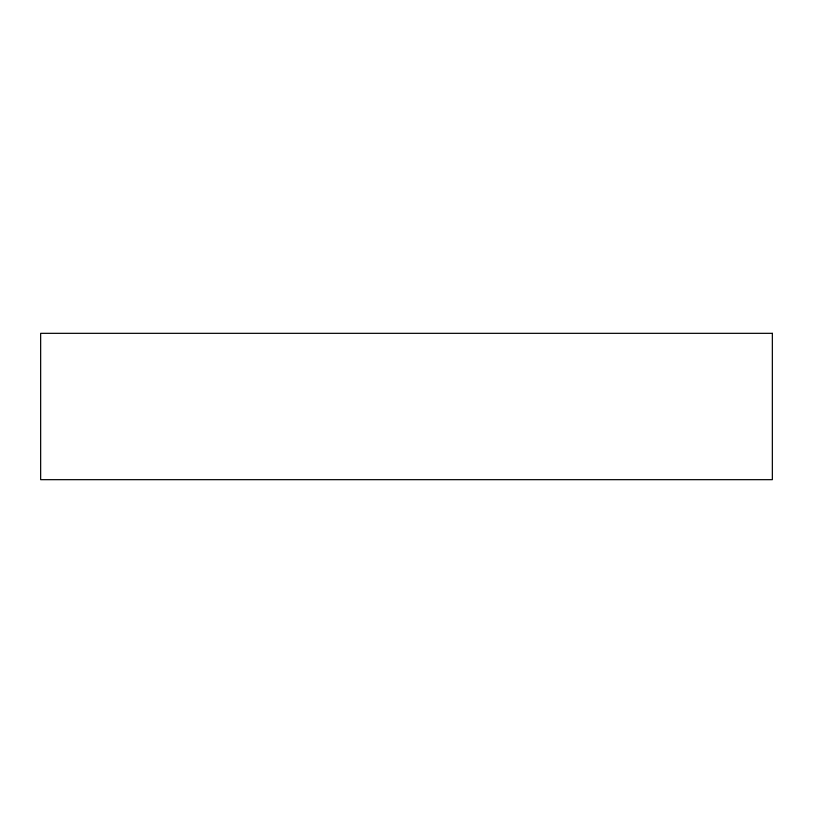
<?xml version="1.0" encoding="UTF-8"?>
<svg xmlns="http://www.w3.org/2000/svg" width="813" height="813" viewBox="0 0 813 813"><rect width="100%" height="100%" fill="white"/><g stroke="black" fill="none" stroke-linecap="round" stroke-linejoin="round"><path stroke-width="1.22" d="M772.35 333.33L40.65 333.33L40.65 479.67L772.35 479.67L772.35 333.33"/></g></svg>
